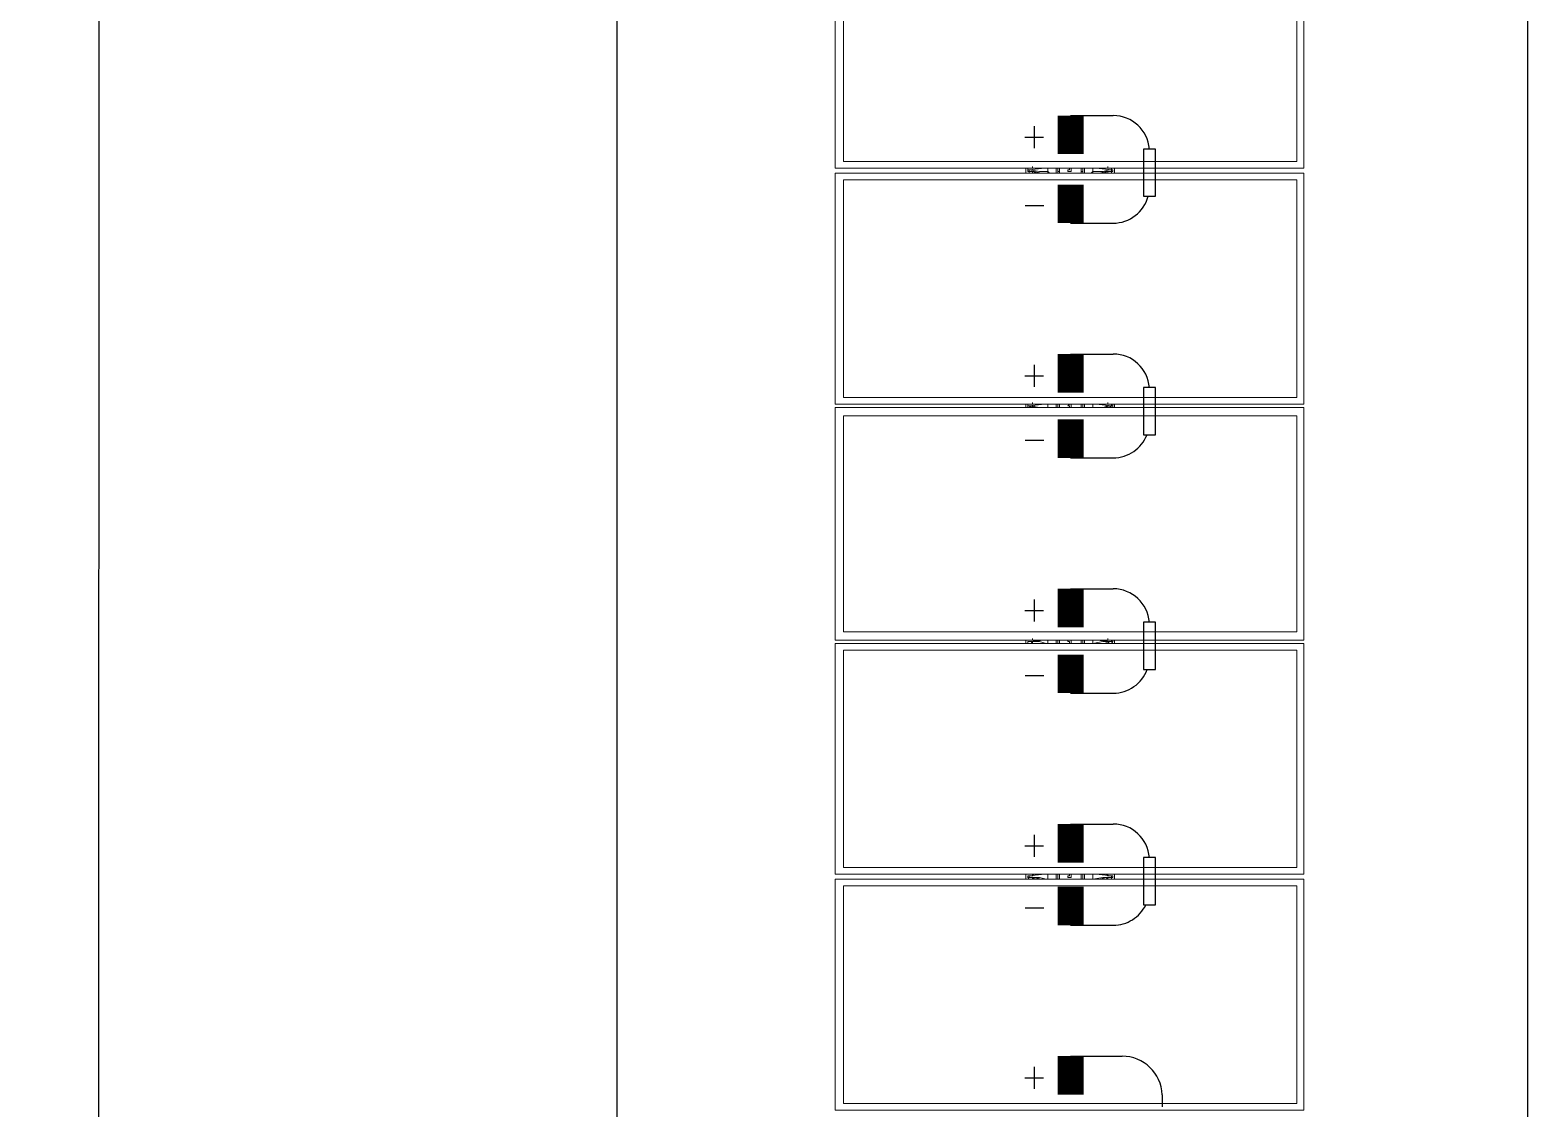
# Model space of a CAD drawing. Header units: feet. Extents: x -5.1 to 70.3, y -33 to 8.
# Drawn here: x 22.975 to 24.986, y -21.248 to -19.801 of the extents above; entities that cross this region are included whole.
import ezdxf
from ezdxf.lldxf.tags import DXFTag

# ---------------------------------------------------------------- set-up
doc = ezdxf.new("R2010")
doc.units = ezdxf.units.FT
doc.header["$MEASUREMENT"] = 0
doc.linetypes.add('HIDDEN', pattern=[0.375, 0.25, -0.125])
for name, color, linetype in [('E-DC HARNESS-POS', 10, 'DC HARNESS CABLE'), ('E-HARN-COMP', 8, 'Continuous'), ('E-TRNK-CABL-NEG', 170, 'HIDDEN'), ('E-TRUNK-CABLE-POS', 10, 'HIDDEN'), ('G-ANNO-TEXT', 1, 'Continuous'), ('PDF5_Geometry', 7, 'Continuous'), ('Polarity-Text', 7, 'Continuous')]:
    doc.layers.add(name, color=color, linetype=linetype)
tags = doc.linetypes.add('DC HARNESS CABLE', pattern='A,0.5,-0.2,["DH",Standard,S=0.1,R=0,X=-0.1,Y=-0.05],-0.2', length=0.9).pattern_tags.tags
tags[6] = DXFTag(74, 10)

msp = doc.modelspace()

# ---------------------------------------------------------------- linework, layer by layer
at = {"layer": 'E-DC HARNESS-POS', "ltscale": 0.5}
msp.add_lwpolyline([(24.9856, -26.6629), (24.9863, -13.3068)], dxfattribs=at)
at = {"layer": 'E-HARN-COMP', "const_width": 0.0347}
for points in [[(24.3723, -19.9678), (24.3723, -19.9161)], [(24.3723, -20.0605), (24.3723, -20.0087)], [(24.3723, -20.288), (24.3723, -20.2362)], [(24.3723, -20.3756), (24.3723, -20.3238)], [(24.3723, -20.6031), (24.3723, -20.5513)], [(24.3723, -20.6914), (24.3723, -20.6396)], [(24.3723, -20.9189), (24.3723, -20.8671)], [(24.3723, -21.003), (24.3723, -20.9512)], [(24.3723, -21.2304), (24.3723, -21.1787)]]:
    msp.add_lwpolyline(points, dxfattribs=at)
at = {"layer": 'E-HARN-COMP'}
for points in [[(24.4862, -19.9927), (24.4862, -19.961), (24.4701, -19.961), (24.4701, -19.9927)], [(24.4701, -19.9927), (24.4701, -20.0244), (24.4862, -20.0244), (24.4862, -19.9927)], [(24.4862, -20.3129), (24.4862, -20.2812), (24.4701, -20.2812), (24.4701, -20.3129)], [(24.4701, -20.3129), (24.4701, -20.3446), (24.4862, -20.3446), (24.4862, -20.3129)], [(24.4862, -20.628), (24.4862, -20.5963), (24.4701, -20.5963), (24.4701, -20.628)], [(24.4701, -20.628), (24.4701, -20.6597), (24.4862, -20.6597), (24.4862, -20.628)], [(24.4862, -20.9438), (24.4862, -20.9121), (24.4701, -20.9121), (24.4701, -20.9438)], [(24.4701, -20.9438), (24.4701, -20.9755), (24.4862, -20.9755), (24.4862, -20.9438)]]:
    msp.add_lwpolyline(points, dxfattribs=at)
at = {"layer": 'E-TRNK-CABL-NEG', "ltscale": 0.1}
for points in [[(24.3723, -20.0605), (24.4295, -20.0605, 0.338726), (24.4765, -20.0245, 0.338726)], [(24.3723, -20.3756), (24.4295, -20.3756, 0.30904), (24.4749, -20.3446, 0.30904)], [(24.3723, -20.6914), (24.4295, -20.6914, 0.313117), (24.4752, -20.6597, 0.313117)], [(24.3723, -21.003), (24.4295, -21.003, 0.28737), (24.4734, -20.9755, 0.28737)]]:
    msp.add_lwpolyline(points, format="xyb", dxfattribs=at)
at = {"layer": 'E-TRUNK-CABLE-POS', "ltscale": 0.1}
for points in [[(24.3723, -19.9161), (24.4295, -19.9161, -0.391396), (24.4781, -19.961, -0.391396)], [(24.3723, -20.2362), (24.4295, -20.2362, -0.391396), (24.4781, -20.2812, -0.391396)], [(24.3723, -20.5513), (24.4295, -20.5513, -0.391396), (24.4781, -20.5963, -0.391396)], [(24.3723, -20.8671), (24.4295, -20.8671, -0.391396), (24.4781, -20.9121, -0.391396)], [(24.3723, -21.1787), (24.4414, -21.1787, -0.404462), (24.4952, -21.2306), (24.4952, -21.2466)]]:
    msp.add_lwpolyline(points, format="xyb", dxfattribs=at)
at = {"layer": 'G-ANNO-TEXT', "flags": 128}
for points in [[(23.165, -26.7126, -0.427062), (23.0663, -26.6027), (23.0703, -13.6083, 0.298343), (22.9755, -13.4798, 0.298343), (23.0703, -13.3513), (23.0703, -0.2551, -0.354962), (23.165, -0.1822)], [(23.8585, -26.7477, -0.401002), (23.7638, -26.6366), (23.7638, -22.8385, 0.298343), (23.669, -22.71, 0.298343), (23.7638, -22.5814), (23.7638, -18.4847, -0.298343), (23.8585, -18.3562)]]:
    msp.add_lwpolyline(points, format="xyb", dxfattribs=at)
at = {"layer": 'PDF5_Geometry', "lineweight": 5}
for points in [[(24.6852, -19.9868), (24.6852, -19.6769), (24.0564, -19.6769), (24.0564, -19.9868)], [(24.6762, -19.6858), (24.0676, -19.6858), (24.0676, -19.9778), (24.6762, -19.9778)], [(24.3686, -19.989), (24.3686, -19.9913), (24.3731, -19.9913), (24.3731, -19.9868), (24.3708, -19.9868), (24.3708, -19.989)], [(24.6852, -20.3034), (24.6852, -19.9935), (24.0564, -19.9935), (24.0564, -20.3034)], [(24.0676, -20.2945), (24.0676, -20.0025), (24.6762, -20.0025), (24.6762, -20.2945)], [(24.0564, -20.3079), (24.0564, -20.6201), (24.6852, -20.6201), (24.6852, -20.3079)], [(24.3686, -20.3057), (24.3708, -20.3057), (24.3708, -20.3079), (24.3731, -20.3079), (24.3731, -20.3057), (24.3731, -20.3034), (24.3708, -20.3034)], [(24.0676, -20.6089), (24.0676, -20.3192), (24.6762, -20.3192), (24.6762, -20.6089)], [(24.0564, -20.6246), (24.0564, -20.9345), (24.6852, -20.9345), (24.6852, -20.6246)], [(24.3686, -20.6223), (24.3708, -20.6223), (24.3708, -20.6246), (24.3731, -20.6246), (24.3731, -20.6223), (24.3731, -20.6201), (24.3708, -20.6201), (24.3686, -20.6201)], [(24.0676, -20.9255), (24.0676, -20.6336), (24.6762, -20.6336), (24.6762, -20.9255)], [(24.6852, -21.2512), (24.6852, -20.9413), (24.0564, -20.9413), (24.0564, -21.2512)], [(24.0676, -21.2422), (24.0676, -20.9502), (24.6762, -20.9502), (24.6762, -21.2422)], [(24.3169, -20.9368), (24.3169, -20.939), (24.3147, -20.939), (24.3147, -20.9368)], [(24.3686, -20.9368), (24.3686, -20.939), (24.3731, -20.939), (24.3731, -20.9345), (24.3708, -20.9345), (24.3708, -20.9368)]]:
    msp.add_lwpolyline(points, close=True, dxfattribs=at)
for points in [[(24.3124, -19.9868), (24.3124, -19.9935)], [(24.3147, -19.9868), (24.3147, -19.989), (24.3169, -19.989), (24.3169, -19.9913), (24.3214, -19.9913), (24.3236, -19.9913)], [(24.3528, -19.9868), (24.3528, -19.9913), (24.3528, -19.9935), (24.3439, -19.9935), (24.3416, -19.9913)], [(24.3551, -19.9868), (24.3551, -19.9913), (24.3551, -19.9935)], [(24.3573, -19.9868), (24.3573, -19.9913), (24.3573, -19.9935)], [(24.3865, -19.9868), (24.3865, -19.9913), (24.3865, -19.9935)], [(24.3888, -19.9935), (24.3888, -19.9913), (24.3888, -19.9868)], [(24.391, -19.9868), (24.391, -19.9913)], [(24.4023, -19.9935), (24.4023, -19.9913), (24.4157, -19.9913), (24.4247, -19.989), (24.427, -19.989), (24.427, -19.9868)], [(24.4314, -19.9868), (24.4314, -19.9935)], [(24.3214, -19.989), (24.3169, -19.989), (24.3147, -19.989)], [(24.3416, -19.9935), (24.3416, -19.9913), (24.3304, -19.9913), (24.3169, -19.989)], [(24.3528, -19.9935), (24.3528, -19.9913)], [(24.3573, -19.9913), (24.3551, -19.9913)], [(24.3888, -19.9913), (24.3865, -19.9913)], [(24.4023, -19.9913), (24.4, -19.9935), (24.391, -19.9935), (24.391, -19.9913), (24.391, -19.9935)], [(24.4202, -19.9913), (24.4225, -19.9913), (24.427, -19.9913), (24.427, -19.989), (24.4292, -19.989), (24.427, -19.989), (24.4225, -19.989)], [(24.3124, -20.3034), (24.3124, -20.3079)], [(24.3236, -20.3079), (24.3214, -20.3079), (24.3192, -20.3079), (24.3169, -20.3057), (24.3147, -20.3057), (24.3147, -20.3034)], [(24.3214, -20.3057), (24.3169, -20.3057), (24.3147, -20.3057)], [(24.3416, -20.3057), (24.3416, -20.3079), (24.3304, -20.3079), (24.3169, -20.3057)], [(24.3528, -20.3057), (24.3528, -20.3079), (24.3416, -20.3079)], [(24.3528, -20.3034), (24.3528, -20.3079)], [(24.3551, -20.3034), (24.3551, -20.3079), (24.3551, -20.3057)], [(24.3551, -20.3079), (24.3573, -20.3079), (24.3573, -20.3034)], [(24.3865, -20.3034), (24.3865, -20.3079), (24.3888, -20.3079)], [(24.3888, -20.3034), (24.3888, -20.3079), (24.3888, -20.3057)], [(24.391, -20.3057), (24.391, -20.3079), (24.4023, -20.3079), (24.4157, -20.3079), (24.4247, -20.3057), (24.427, -20.3057), (24.427, -20.3034)], [(24.391, -20.3079), (24.391, -20.3034)], [(24.4202, -20.3079), (24.4225, -20.3079), (24.4247, -20.3079), (24.427, -20.3057), (24.4292, -20.3057), (24.4292, -20.3034)], [(24.4225, -20.3057), (24.427, -20.3057), (24.4292, -20.3057)], [(24.4314, -20.3034), (24.4314, -20.3079)], [(24.3124, -20.6201), (24.3124, -20.6246)], [(24.3169, -20.6223), (24.3147, -20.6223), (24.3169, -20.6223)], [(24.3214, -20.6201), (24.3169, -20.6201)], [(24.3416, -20.6223), (24.3416, -20.6246), (24.3394, -20.6246), (24.3304, -20.6223), (24.3169, -20.6223), (24.3192, -20.6223), (24.3214, -20.6246), (24.3236, -20.6246)], [(24.3528, -20.6223), (24.3528, -20.6246), (24.3416, -20.6246)], [(24.3528, -20.6201), (24.3528, -20.6246)], [(24.3551, -20.6201), (24.3551, -20.6246), (24.3551, -20.6223)], [(24.3551, -20.6246), (24.3573, -20.6246), (24.3573, -20.6201)], [(24.3865, -20.6201), (24.3865, -20.6246), (24.3888, -20.6246)], [(24.3888, -20.6201), (24.3888, -20.6246), (24.3888, -20.6223)], [(24.391, -20.6223), (24.391, -20.6246), (24.4023, -20.6246), (24.4157, -20.6223), (24.427, -20.6223), (24.4292, -20.6223), (24.4292, -20.6201)], [(24.391, -20.6246), (24.391, -20.6201)], [(24.4292, -20.6223), (24.4247, -20.6223), (24.4225, -20.6246), (24.4202, -20.6246)], [(24.427, -20.6223), (24.427, -20.6201), (24.4225, -20.6201)], [(24.4314, -20.6201), (24.4314, -20.6246)], [(24.3124, -20.9345), (24.3124, -20.9413)], [(24.3214, -20.9368), (24.3169, -20.9368)], [(24.3416, -20.939), (24.3416, -20.9413), (24.3394, -20.9413), (24.3304, -20.939), (24.3169, -20.939), (24.3214, -20.939), (24.3236, -20.9413)], [(24.3528, -20.939), (24.3528, -20.9413), (24.3416, -20.9413)], [(24.3528, -20.9345), (24.3528, -20.9413)], [(24.3551, -20.9345), (24.3551, -20.9413), (24.3551, -20.939)], [(24.3551, -20.9413), (24.3573, -20.9413), (24.3573, -20.9345)], [(24.3865, -20.9345), (24.3865, -20.9413), (24.3888, -20.9413)], [(24.3888, -20.9345), (24.3888, -20.9413), (24.3888, -20.939)], [(24.391, -20.9413), (24.391, -20.9345)], [(24.427, -20.9368), (24.427, -20.939), (24.4157, -20.939), (24.4023, -20.9413), (24.391, -20.9413), (24.391, -20.939)], [(24.4202, -20.9413), (24.4225, -20.939), (24.4292, -20.939), (24.4292, -20.9368), (24.427, -20.9368), (24.4225, -20.9368)], [(24.4314, -20.9345), (24.4314, -20.9413)], [(24.0676, -21.2422), (24.6762, -21.2422)]]:
    msp.add_lwpolyline(points, dxfattribs=at)
at = {"layer": 'PDF5_Geometry', "color": 8, "lineweight": 5, "true_color": 0x808080}
for points in [[(24.3124, -19.9868), (24.3124, -19.9935)], [(24.3169, -19.989), (24.3371, -19.9868)], [(24.3236, -19.9868), (24.3214, -19.9868)], [(24.3416, -19.9868), (24.3416, -19.9913)], [(24.4023, -19.9913), (24.4023, -19.9868)], [(24.4067, -19.9868), (24.427, -19.989)], [(24.4202, -19.9868), (24.4225, -19.9868), (24.4225, -19.9845)], [(24.4314, -19.9868), (24.4314, -19.9935)], [(24.3169, -19.9935), (24.3169, -19.9913), (24.3147, -19.9913), (24.3147, -19.989)], [(24.3169, -19.989), (24.3169, -19.989)], [(24.3214, -19.9935), (24.3214, -19.9913), (24.3236, -19.9913), (24.3326, -19.9935)], [(24.3236, -19.9935), (24.3236, -19.9913), (24.3259, -19.9935)], [(24.4225, -19.9935), (24.4225, -19.9913), (24.4202, -19.9913), (24.4112, -19.9935)], [(24.4202, -19.9935), (24.4202, -19.9913), (24.418, -19.9935)], [(24.4292, -19.989), (24.4292, -19.9913), (24.427, -19.9913), (24.427, -19.9935)], [(24.427, -19.989), (24.427, -19.989)], [(24.3124, -20.3034), (24.3124, -20.3079)], [(24.3169, -20.3079), (24.3147, -20.3079), (24.3147, -20.3057)], [(24.3169, -20.3057), (24.3371, -20.3034)], [(24.3169, -20.3057), (24.3169, -20.3057)], [(24.3192, -20.3034), (24.3192, -20.3034)], [(24.3236, -20.3034), (24.3214, -20.3034), (24.3214, -20.3012)], [(24.3326, -20.3079), (24.3214, -20.3079), (24.3214, -20.3057)], [(24.3259, -20.3079), (24.3236, -20.3079), (24.3236, -20.3057)], [(24.3416, -20.3034), (24.3416, -20.3079)], [(24.4023, -20.3079), (24.4023, -20.3034)], [(24.4067, -20.3034), (24.427, -20.3057)], [(24.4112, -20.3079), (24.4225, -20.3079), (24.4225, -20.3057)], [(24.4202, -20.3057), (24.4202, -20.3079), (24.418, -20.3079)], [(24.4202, -20.3034), (24.4225, -20.3034), (24.4225, -20.3012)], [(24.4292, -20.3057), (24.4292, -20.3079), (24.427, -20.3079)], [(24.427, -20.3057), (24.427, -20.3057)], [(24.4314, -20.3034), (24.4314, -20.3079)], [(24.3124, -20.6201), (24.3124, -20.6246)], [(24.3169, -20.6246), (24.3147, -20.6246), (24.3147, -20.6223)], [(24.3169, -20.6201), (24.3169, -20.6201)], [(24.3169, -20.6223), (24.3371, -20.6201)], [(24.3236, -20.6201), (24.3214, -20.6201)], [(24.3326, -20.6246), (24.3214, -20.6246), (24.3214, -20.6223)], [(24.3259, -20.6246), (24.3236, -20.6246)], [(24.3416, -20.6201), (24.3416, -20.6246)], [(24.4023, -20.6246), (24.4023, -20.6201)], [(24.4067, -20.6201), (24.427, -20.6223)], [(24.4112, -20.6246), (24.4225, -20.6246), (24.4225, -20.6223)], [(24.4202, -20.6223), (24.4202, -20.6246), (24.418, -20.6246)], [(24.4202, -20.6201), (24.4225, -20.6201), (24.4225, -20.6179)], [(24.427, -20.6201), (24.427, -20.6201)], [(24.4292, -20.6223), (24.427, -20.6246)], [(24.4314, -20.6201), (24.4314, -20.6246)], [(24.3124, -20.9345), (24.3124, -20.9413)], [(24.3169, -20.9413), (24.3147, -20.939)], [(24.3169, -20.9368), (24.3371, -20.9345)], [(24.3169, -20.9368), (24.3169, -20.9368)], [(24.3214, -20.9368), (24.3214, -20.9345), (24.3214, -20.9368)], [(24.3236, -20.9345), (24.3214, -20.9368)], [(24.3214, -20.9413), (24.3214, -20.939), (24.3236, -20.939), (24.3326, -20.9413)], [(24.3259, -20.9413), (24.3236, -20.9413), (24.3236, -20.939)], [(24.3416, -20.9345), (24.3416, -20.9413)], [(24.4023, -20.9413), (24.4023, -20.9345)], [(24.4067, -20.9345), (24.427, -20.9368)], [(24.4225, -20.9413), (24.4225, -20.939), (24.4202, -20.939), (24.4112, -20.9413)], [(24.4202, -20.9413), (24.418, -20.9413)], [(24.4225, -20.9368), (24.4202, -20.9345)], [(24.4225, -20.9368), (24.4225, -20.9345), (24.4225, -20.9368)], [(24.427, -20.9368), (24.427, -20.9368)], [(24.4292, -20.939), (24.427, -20.939), (24.427, -20.9413)], [(24.4314, -20.9345), (24.4314, -20.9413)]]:
    msp.add_lwpolyline(points, dxfattribs=at)
for points in [[(24.3214, -19.9845), (24.3214, -19.9868)], [(24.3214, -20.6179), (24.3214, -20.6201)]]:
    msp.add_lwpolyline(points, close=True, dxfattribs=at)
at = {"layer": 'Polarity-Text'}
for p, q in [((24.3108, -19.9452), (24.3359, -19.9452)), ((24.3234, -19.9304), (24.3234, -19.96)), ((24.3113, -20.0369), (24.3364, -20.0369)), ((24.3108, -20.2653), (24.3359, -20.2653)), ((24.3234, -20.2505), (24.3234, -20.2802)), ((24.3113, -20.352), (24.3364, -20.352)), ((24.3234, -20.5656), (24.3234, -20.5953)), ((24.3108, -20.5804), (24.3359, -20.5804)), ((24.3113, -20.6678), (24.3364, -20.6678)), ((24.3234, -20.8814), (24.3234, -20.9111)), ((24.3108, -20.8962), (24.3359, -20.8962)), ((24.3113, -20.9794), (24.3364, -20.9794)), ((24.3234, -21.1929), (24.3234, -21.2226)), ((24.3108, -21.2078), (24.3359, -21.2078))]:
    msp.add_line(p, q, dxfattribs=at)

doc.saveas('drawing.dxf')
